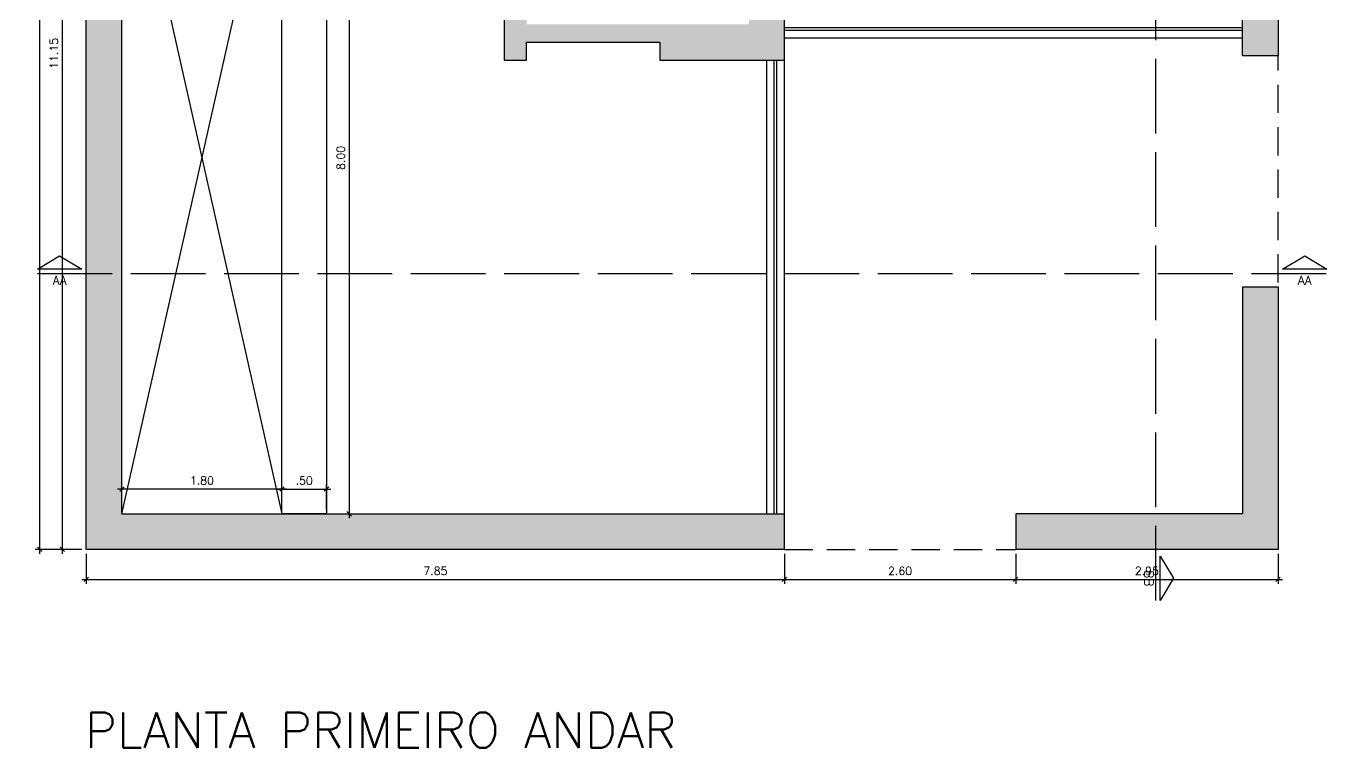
# Model space of a CAD drawing. Header units: millimetres. Extents: x 998 to 1067.2, y 1044.9 to 1079.2.
# Drawn here: x 1015.95 to 1030.58, y 1063.02 to 1071.13 of the extents above; entities that cross this region are included whole.
import ezdxf

# ---------------------------------------------------------------- set-up
doc = ezdxf.new("R2010")
doc.units = ezdxf.units.MM
doc.linetypes.add('DASHED', pattern=[15, 12, -3])
doc.linetypes.add('DASHED2', pattern=[9.525, 6.35, -3.175])
for name, color, linetype in [('ALVENARIA', 4, 'Continuous'), ('CAIXILHOS', 1, 'Continuous'), ('CORTE', 4, 'Continuous'), ('COTAS', 7, 'Continuous'), ('MOBILIARIOS', 8, 'Continuous'), ('PROJEÇÃO', 8, 'DASHED2'), ('SIMBOLOS', 7, 'Continuous'), ('TEXTOS', 2, 'Continuous')]:
    doc.layers.add(name, color=color, linetype=linetype)
doc.styles.add('1.50', font='simplex.shx', dxfattribs={"height": 0.06})
doc.styles.get("Standard").update_dxf_attribs({"font": 'simplex.shx'})
doc.dimstyles.new('1.50', dxfattribs={"dimscale": 0.5, "dimtxt": 0.18, "dimasz": 0.1, "dimexe": 0.1, "dimexo": 0.1, "dimgap": 0.1, "dimtad": 1, "dimzin": 4, "dimdsep": 46, "dimtxsty": 'Standard', "dimblk": 'OBLIQUE', "dimcen": 0.1, "dimdle": 0.1, "dimclrd": 1, "dimclre": 1, "dimclrt": 256, "dimadec": 0, "dimazin": 0, "dimtfac": 1, "dimtmove": 0, "dimatfit": 3, "dimldrblk": 'ORIGIN2', "dimfxl": 1, "dimtolj": 1, "dimarcsym": 1})

# ---------------------------------------------------------------- blocks, each defined once
blk = doc.blocks.new('_Oblique')
at = {"color": 0, "linetype": 'ByBlock', "lineweight": -2}
blk.add_line((-0.5, -0.5), (0.5, 0.5), dxfattribs=at)
blk = doc.blocks.new('*D13')
at = {"layer": 'COTAS', "color": 1, "lineweight": -2, "ltscale": 0.05, "transparency": 16777216}
for p, q in [((1016.575, 1078.6), (1016.051, 1078.6)), ((1016.101, 1065.2), (1016.101, 1078.65)), ((1016.575, 1065.25), (1016.051, 1065.25))]:
    blk.add_line(p, q, dxfattribs=at)
at = {"layer": 'Defpoints', "color": 0, "ltscale": 0.05, "transparency": 16777216}
for p in [(1016.101, 1078.6), (1016.625, 1078.6), (1016.625, 1065.25)]:
    blk.add_point(p, dxfattribs=at)
at = {"layer": 'COTAS', "color": 1, "lineweight": -2, "ltscale": 0.05, "transparency": 16777216, "xscale": 0.05, "yscale": 0.05, "zscale": 0.05}
for p, rotation in [((1016.101, 1078.6), 90), ((1016.101, 1065.25), 270)]:
    blk.add_blockref('_Oblique', p, dxfattribs=dict(at, rotation=rotation))
at = {"layer": 'COTAS', "ltscale": 0.05, "transparency": 16777216, "insert": (1016.006, 1071.925), "char_height": 0.09, "attachment_point": 5, "rotation": 90}
blk.add_mtext('\\A1;13.35', dxfattribs=at)
blk = doc.blocks.new('_Origin2')
at = {"color": 0, "linetype": 'ByBlock', "lineweight": -2}
blk.add_line((-0.5, 0), (-1, 0), dxfattribs=at)
for radius in [0.5, 0.25]:
    blk.add_circle((0, 0), radius, dxfattribs=at)
blk = doc.blocks.new('*D19')
at = {"layer": 'COTAS', "color": 1, "lineweight": -2, "ltscale": 0.05, "transparency": 16777216}
for p, q in [((1016.575, 1076.4), (1016.305, 1076.4)), ((1016.355, 1076.45), (1016.355, 1065.2)), ((1016.575, 1065.25), (1016.305, 1065.25))]:
    blk.add_line(p, q, dxfattribs=at)
at = {"layer": 'Defpoints', "color": 0, "ltscale": 0.05, "transparency": 16777216}
for p in [(1016.625, 1076.4), (1016.355, 1065.25), (1016.625, 1065.25)]:
    blk.add_point(p, dxfattribs=at)
at = {"layer": 'COTAS', "color": 1, "lineweight": -2, "ltscale": 0.05, "transparency": 16777216, "xscale": 0.05, "yscale": 0.05, "zscale": 0.05}
for p, rotation in [((1016.355, 1076.4), 90), ((1016.355, 1065.25), 270)]:
    blk.add_blockref('_Oblique', p, dxfattribs=dict(at, rotation=rotation))
at = {"layer": 'COTAS', "ltscale": 0.05, "transparency": 16777216, "insert": (1016.26, 1070.825), "char_height": 0.09, "attachment_point": 5, "rotation": 90}
blk.add_mtext('\\A1;11.15', dxfattribs=at)
blk = doc.blocks.new('*D20')
at = {"layer": 'COTAS', "color": 1, "lineweight": -2, "ltscale": 0.05, "transparency": 16777216}
for p, q in [((1016.625, 1065.2), (1016.625, 1064.863)), ((1024.475, 1065.2), (1024.475, 1064.863)), ((1016.575, 1064.913), (1024.525, 1064.913))]:
    blk.add_line(p, q, dxfattribs=at)
at = {"layer": 'Defpoints', "color": 0, "ltscale": 0.05, "transparency": 16777216}
for p in [(1016.625, 1065.25), (1024.475, 1065.25), (1024.475, 1064.913)]:
    blk.add_point(p, dxfattribs=at)
at = {"layer": 'COTAS', "color": 1, "lineweight": -2, "ltscale": 0.05, "transparency": 16777216, "xscale": 0.05, "yscale": 0.05, "zscale": 0.05, "rotation": 180}
blk.add_blockref('_Oblique', (1016.625, 1064.913), dxfattribs=at)
at = {"layer": 'COTAS', "color": 1, "lineweight": -2, "ltscale": 0.05, "transparency": 16777216, "xscale": 0.05, "yscale": 0.05, "zscale": 0.05}
blk.add_blockref('_Oblique', (1024.475, 1064.913), dxfattribs=at)
at = {"layer": 'COTAS', "ltscale": 0.05, "transparency": 16777216, "insert": (1020.55, 1065.008), "char_height": 0.09, "attachment_point": 5}
blk.add_mtext('\\A1;7.85', dxfattribs=at)
blk = doc.blocks.new('*D21')
at = {"layer": 'COTAS', "color": 1, "lineweight": -2, "ltscale": 0.05, "transparency": 16777216}
for p, q in [((1024.475, 1065.2), (1024.475, 1064.863)), ((1027.075, 1065.2), (1027.075, 1064.863)), ((1024.425, 1064.913), (1027.125, 1064.913))]:
    blk.add_line(p, q, dxfattribs=at)
at = {"layer": 'Defpoints', "color": 0, "ltscale": 0.05, "transparency": 16777216}
for p in [(1024.475, 1065.25), (1027.075, 1065.25), (1027.075, 1064.913)]:
    blk.add_point(p, dxfattribs=at)
at = {"layer": 'COTAS', "color": 1, "lineweight": -2, "ltscale": 0.05, "transparency": 16777216, "xscale": 0.05, "yscale": 0.05, "zscale": 0.05, "rotation": 180}
blk.add_blockref('_Oblique', (1024.475, 1064.913), dxfattribs=at)
at = {"layer": 'COTAS', "color": 1, "lineweight": -2, "ltscale": 0.05, "transparency": 16777216, "xscale": 0.05, "yscale": 0.05, "zscale": 0.05}
blk.add_blockref('_Oblique', (1027.075, 1064.913), dxfattribs=at)
at = {"layer": 'COTAS', "ltscale": 0.05, "transparency": 16777216, "insert": (1025.775, 1065.008), "char_height": 0.09, "attachment_point": 5}
blk.add_mtext('\\A1;2.60', dxfattribs=at)
blk = doc.blocks.new('*D22')
at = {"layer": 'COTAS', "color": 1, "lineweight": -2, "ltscale": 0.05, "transparency": 16777216}
for p, q in [((1027.075, 1065.2), (1027.075, 1064.863)), ((1030.025, 1065.2), (1030.025, 1064.863)), ((1027.025, 1064.913), (1030.075, 1064.913))]:
    blk.add_line(p, q, dxfattribs=at)
at = {"layer": 'Defpoints', "color": 0, "ltscale": 0.05, "transparency": 16777216}
for p in [(1027.075, 1065.25), (1030.025, 1065.25), (1030.025, 1064.913)]:
    blk.add_point(p, dxfattribs=at)
at = {"layer": 'COTAS', "color": 1, "lineweight": -2, "ltscale": 0.05, "transparency": 16777216, "xscale": 0.05, "yscale": 0.05, "zscale": 0.05, "rotation": 180}
blk.add_blockref('_Oblique', (1027.075, 1064.913), dxfattribs=at)
at = {"layer": 'COTAS', "color": 1, "lineweight": -2, "ltscale": 0.05, "transparency": 16777216, "xscale": 0.05, "yscale": 0.05, "zscale": 0.05}
blk.add_blockref('_Oblique', (1030.025, 1064.913), dxfattribs=at)
at = {"layer": 'COTAS', "ltscale": 0.05, "transparency": 16777216, "insert": (1028.55, 1065.008), "char_height": 0.09, "attachment_point": 5}
blk.add_mtext('\\A1;2.95', dxfattribs=at)
blk = doc.blocks.new('*D93')
at = {"layer": 'COTAS', "color": 1, "lineweight": -2, "ltscale": 0.05, "transparency": 16777216}
for p, q in [((1019.375, 1073.65), (1019.631, 1073.65)), ((1019.581, 1073.7), (1019.581, 1065.6)), ((1019.375, 1065.65), (1019.631, 1065.65))]:
    blk.add_line(p, q, dxfattribs=at)
at = {"layer": 'Defpoints', "color": 0, "ltscale": 0.05, "transparency": 16777216}
for p in [(1019.325, 1073.65), (1019.325, 1065.65), (1019.581, 1065.65)]:
    blk.add_point(p, dxfattribs=at)
at = {"layer": 'COTAS', "color": 1, "lineweight": -2, "ltscale": 0.05, "transparency": 16777216, "xscale": 0.05, "yscale": 0.05, "zscale": 0.05}
for p, rotation in [((1019.581, 1073.65), 90), ((1019.581, 1065.65), 270)]:
    blk.add_blockref('_Oblique', p, dxfattribs=dict(at, rotation=rotation))
at = {"layer": 'COTAS', "ltscale": 0.05, "transparency": 16777216, "insert": (1019.486, 1069.65), "char_height": 0.09, "attachment_point": 5, "rotation": 90}
blk.add_mtext('\\A1;8.00', dxfattribs=at)
blk = doc.blocks.new('*D94')
at = {"layer": 'COTAS', "color": 1, "lineweight": -2, "ltscale": 0.05, "transparency": 16777216}
for p, q in [((1017.025, 1065.7), (1017.025, 1065.978)), ((1018.825, 1065.7), (1018.825, 1065.978)), ((1018.875, 1065.928), (1016.975, 1065.928))]:
    blk.add_line(p, q, dxfattribs=at)
at = {"layer": 'Defpoints', "color": 0, "ltscale": 0.05, "transparency": 16777216}
for p in [(1017.025, 1065.928), (1017.025, 1065.65), (1018.825, 1065.65)]:
    blk.add_point(p, dxfattribs=at)
at = {"layer": 'COTAS', "color": 1, "lineweight": -2, "ltscale": 0.05, "transparency": 16777216, "xscale": 0.05, "yscale": 0.05, "zscale": 0.05, "rotation": 180}
blk.add_blockref('_Oblique', (1017.025, 1065.928), dxfattribs=at)
at = {"layer": 'COTAS', "color": 1, "lineweight": -2, "ltscale": 0.05, "transparency": 16777216, "xscale": 0.05, "yscale": 0.05, "zscale": 0.05}
blk.add_blockref('_Oblique', (1018.825, 1065.928), dxfattribs=at)
at = {"layer": 'COTAS', "ltscale": 0.05, "transparency": 16777216, "insert": (1017.925, 1066.023), "char_height": 0.09, "attachment_point": 5}
blk.add_mtext('\\A1;1.80', dxfattribs=at)
blk = doc.blocks.new('*D95')
at = {"layer": 'COTAS', "color": 1, "lineweight": -2, "ltscale": 0.05, "transparency": 16777216}
for p, q in [((1018.825, 1065.7), (1018.825, 1065.978)), ((1019.325, 1065.7), (1019.325, 1065.978)), ((1018.775, 1065.928), (1019.375, 1065.928))]:
    blk.add_line(p, q, dxfattribs=at)
at = {"layer": 'Defpoints', "color": 0, "ltscale": 0.05, "transparency": 16777216}
for p in [(1019.325, 1065.928), (1018.825, 1065.65), (1019.325, 1065.65)]:
    blk.add_point(p, dxfattribs=at)
at = {"layer": 'COTAS', "color": 1, "lineweight": -2, "ltscale": 0.05, "transparency": 16777216, "xscale": 0.05, "yscale": 0.05, "zscale": 0.05, "rotation": 180}
blk.add_blockref('_Oblique', (1018.825, 1065.928), dxfattribs=at)
at = {"layer": 'COTAS', "color": 1, "lineweight": -2, "ltscale": 0.05, "transparency": 16777216, "xscale": 0.05, "yscale": 0.05, "zscale": 0.05}
blk.add_blockref('_Oblique', (1019.325, 1065.928), dxfattribs=at)
at = {"layer": 'COTAS', "ltscale": 0.05, "transparency": 16777216, "insert": (1019.075, 1066.023), "char_height": 0.09, "attachment_point": 5}
blk.add_mtext('\\A1;.50', dxfattribs=at)
blk = doc.blocks.new('A$C29c9c6c3')
at = {"layer": 'CORTE', "ltscale": 0.05}
blk.add_lwpolyline([(0.25, 0.2), (0.5, 0.05), (0.25, 0.05), (0, 0.05)], close=True, dxfattribs=at)

msp = doc.modelspace()

# ---------------------------------------------------------------- hatches: boundary and pattern name
at = {"layer": 'MOBILIARIOS', "ltscale": 0.05}
h = msp.add_hatch(color=256, dxfattribs=at)
h.dxf.hatch_style = 1
h.paths.add_polyline_path([(1017.825, 1078.6), (1016.625, 1078.6), (1016.625, 1077.4), (1017.325, 1077.4), (1017.325, 1077.65), (1017.575, 1077.65), (1017.575, 1077.9), (1017.825, 1077.9)])
h.paths.add_polyline_path([(1019.125, 1078.35), (1021.375, 1078.35), (1021.375, 1074.55), (1020.675, 1074.55), (1020.675, 1073.65), (1021.575, 1073.65), (1021.575, 1078.2), (1029.625, 1078.2), (1029.625, 1070.8), (1030.025, 1070.8), (1030.025, 1078.6), (1018.825, 1078.6), (1018.825, 1077.4), (1019.125, 1077.4)])
h.paths.add_polyline_path([(1017.825, 1076.4), (1016.625, 1076.4), (1016.625, 1065.25), (1024.475, 1065.25), (1024.475, 1065.65), (1024.275, 1065.65), (1018.825, 1065.65), (1017.025, 1065.65), (1017.025, 1073.65), (1019.325, 1073.65), (1019.325, 1076.1), (1019.125, 1076.1), (1019.125, 1073.85), (1018.125, 1073.85), (1016.875, 1073.85), (1016.875, 1076.1), (1017.205, 1076.1), (1017.825, 1076.1)])
h.paths.add_polyline_path([(1024.475, 1072.15), (1024.275, 1072.15), (1024.275, 1073.65), (1024.475, 1073.65), (1024.475, 1073.9), (1022.575, 1073.9), (1022.575, 1073.65), (1024.075, 1073.65), (1024.075, 1072.15), (1024.075, 1071.15), (1023.075, 1071.15), (1021.575, 1071.15), (1021.575, 1072.65), (1021.325, 1072.65), (1021.325, 1070.75), (1021.575, 1070.75), (1021.575, 1070.95), (1023.075, 1070.95), (1023.075, 1070.75), (1024.475, 1070.75)], flags=17)
h.paths.add_polyline_path([(1023.075, 1072.65), (1022.575, 1072.65), (1022.575, 1072.15), (1023.075, 1072.15)], flags=17)
h.paths.add_polyline_path([(1030.025, 1068.2), (1029.625, 1068.2), (1029.625, 1065.65), (1027.075, 1065.65), (1027.075, 1065.25), (1030.025, 1065.25)])

# ---------------------------------------------------------------- linework, layer by layer
at = {"layer": 'ALVENARIA'}
for p, q in [((1030.025, 1078.6), (1030.025, 1070.8)), ((1029.625, 1070.8), (1029.625, 1078.2)), ((1016.625, 1065.25), (1016.625, 1076.4)), ((1017.025, 1065.65), (1017.025, 1073.65)), ((1021.325, 1072.65), (1021.325, 1070.75)), ((1024.475, 1070.75), (1024.475, 1072.15)), ((1021.575, 1070.75), (1021.575, 1070.95)), ((1021.575, 1070.95), (1023.075, 1070.95)), ((1023.075, 1070.95), (1023.075, 1070.75)), ((1021.325, 1070.75), (1021.575, 1070.75)), ((1023.075, 1070.75), (1024.475, 1070.75)), ((1029.625, 1068.2), (1029.625, 1065.65)), ((1029.625, 1068.2), (1030.025, 1068.2)), ((1030.025, 1068.2), (1030.025, 1065.25)), ((1029.625, 1065.65), (1027.075, 1065.65)), ((1027.075, 1065.65), (1027.075, 1065.25)), ((1024.475, 1065.25), (1016.625, 1065.25)), ((1030.025, 1065.25), (1027.075, 1065.25))]:
    msp.add_line(p, q, dxfattribs=at)
at = {"layer": 'ALVENARIA', "color": 2, "ltscale": 0.05}
for p, q in [((1018.825, 1065.653), (1018.825, 1073.65)), ((1019.325, 1073.65), (1019.325, 1065.65))]:
    msp.add_line(p, q, dxfattribs=at)
at = {"layer": 'ALVENARIA', "ltscale": 0.05}
for p, q in [((1029.625, 1070.8), (1030.025, 1070.8)), ((1017.025, 1065.65), (1018.825, 1065.65)), ((1018.825, 1065.65), (1024.475, 1065.65)), ((1024.475, 1065.25), (1024.475, 1065.65))]:
    msp.add_line(p, q, dxfattribs=at)
at = {"layer": 'CAIXILHOS', "color": 2}
for p, q in [((1024.475, 1071.115), (1029.625, 1071.115)), ((1024.475, 1071.085), (1029.625, 1071.085)), ((1024.36, 1065.65), (1024.36, 1070.75)), ((1024.39, 1065.65), (1024.39, 1070.75))]:
    msp.add_line(p, q, dxfattribs=at)
at = {"layer": 'CAIXILHOS', "color": 1}
for p, q in [((1024.475, 1071), (1029.625, 1071)), ((1024.275, 1065.65), (1024.275, 1070.75)), ((1024.475, 1065.65), (1024.475, 1070.75))]:
    msp.add_line(p, q, dxfattribs=at)
at = {"layer": 'CORTE', "linetype": 'DASHED', "ltscale": 0.07}
for p, q in [((1028.649, 1064.675), (1028.649, 1079.175)), ((1016.075, 1068.35), (1030.575, 1068.35))]:
    msp.add_line(p, q, dxfattribs=at)
at = {"layer": 'CORTE', "ltscale": 0.05}
for points in [[(1030.325, 1068.55), (1030.575, 1068.4), (1030.325, 1068.4), (1030.075, 1068.4)], [(1028.849, 1064.925), (1028.699, 1064.675), (1028.699, 1064.925), (1028.699, 1065.175)]]:
    msp.add_lwpolyline(points, close=True, dxfattribs=at)
at = {"layer": 'MOBILIARIOS', "ltscale": 0.05}
msp.add_line((1019.325, 1065.65), (1018.825, 1065.653), dxfattribs=at)
at = {"layer": 'PROJEÇÃO', "ltscale": 0.05}
for p, q in [((1030.025, 1068.25), (1030.025, 1070.8)), ((1024.475, 1065.25), (1027.075, 1065.25))]:
    msp.add_line(p, q, dxfattribs=at)
at = {"layer": 'SIMBOLOS', "ltscale": 0.05}
for p, q in [((1017.025, 1065.65), (1018.825, 1073.65)), ((1017.025, 1073.65), (1018.825, 1065.65))]:
    msp.add_line(p, q, dxfattribs=at)

# ---------------------------------------------------------------- block references
at = {"layer": 'CORTE', "ltscale": 0.05}
msp.add_blockref('A$C29c9c6c3', (1016.075, 1068.35), dxfattribs=at)

# ---------------------------------------------------------------- texts
at = {"layer": 'CORTE', "ltscale": 0.05, "char_height": 0.1, "attachment_point": 5, "style": '1.50'}
for insert in [(1016.325, 1068.274), (1030.325, 1068.274)]:
    msp.add_mtext_dynamic_manual_height_columns('AA', width=0.47749, gutter_width=0.3, heights=[0], dxfattribs=dict(at, insert=insert))
at = {"layer": 'CORTE', "ltscale": 0.05, "insert": (1028.573, 1064.925), "char_height": 0.1, "attachment_point": 5, "rotation": 270, "style": '1.50'}
msp.add_mtext_dynamic_manual_height_columns('BB', width=0.47749, gutter_width=0.3, heights=[0], dxfattribs=at)
at = {"layer": 'TEXTOS', "ltscale": 0.05, "insert": (1016.609, 1063.418), "char_height": 0.4, "attachment_point": 1, "style": '1.50'}
msp.add_mtext_dynamic_manual_height_columns('PLANTA PRIMEIRO ANDAR', width=12.32857, gutter_width=0.3, heights=[0], dxfattribs=at)

# ---------------------------------------------------------------- dimensions: what is measured, and where the dimension line sits
at = {"layer": 'COTAS', "ltscale": 0.05}
dim = msp.add_linear_dim(base=(1016.101, 1078.6), p1=(1016.625, 1065.25), p2=(1016.625, 1078.6), angle=90, dimstyle='1.50', dxfattribs=at)
dim.commit()
dim.dimension.update_dxf_attribs({"geometry": '*D13', "text_midpoint": (1016.101, 1071.925), "dimtype": 160})
for base, p1, p2, picture, middle in [((1016.355, 1065.25), (1016.625, 1076.4), (1016.625, 1065.25), '*D19', (1016.26, 1070.825)), ((1019.581, 1065.65), (1019.325, 1073.65), (1019.325, 1065.65), '*D93', (1019.486, 1069.65))]:
    dim = msp.add_linear_dim(base=base, p1=p1, p2=p2, angle=90, dimstyle='1.50', dxfattribs=at)
    dim.commit()
    dim.dimension.update_dxf_attribs({"geometry": picture, "text_midpoint": middle})
for base, p1, p2, picture, middle in [((1017.025, 1065.928), (1018.825, 1065.65), (1017.025, 1065.65), '*D94', (1017.925, 1066.023)), ((1019.325, 1065.928), (1018.825, 1065.65), (1019.325, 1065.65), '*D95', (1019.075, 1066.023)), ((1024.475, 1064.913), (1016.625, 1065.25), (1024.475, 1065.25), '*D20', (1020.55, 1065.008)), ((1027.075, 1064.913), (1024.475, 1065.25), (1027.075, 1065.25), '*D21', (1025.775, 1065.008)), ((1030.025, 1064.913), (1027.075, 1065.25), (1030.025, 1065.25), '*D22', (1028.55, 1065.008))]:
    dim = msp.add_linear_dim(base=base, p1=p1, p2=p2, dimstyle='1.50', dxfattribs=at)
    dim.commit()
    dim.dimension.update_dxf_attribs({"geometry": picture, "text_midpoint": middle})

doc.saveas('drawing.dxf')
